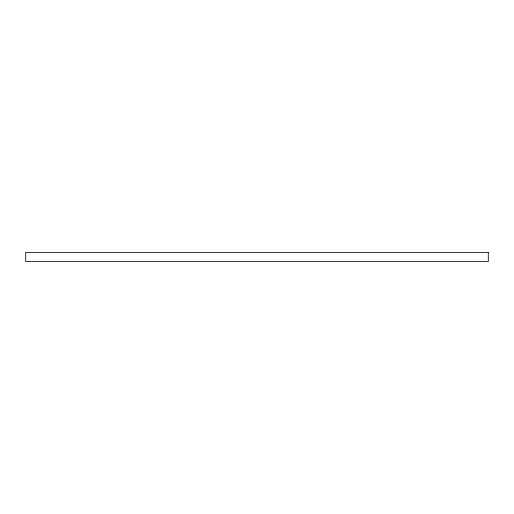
<?xml version="1.0" encoding="UTF-8"?>
<svg xmlns="http://www.w3.org/2000/svg" width="514" height="514" viewBox="0 0 514 514"><rect width="100%" height="100%" fill="white"/><g stroke="black" fill="none" stroke-linecap="round" stroke-linejoin="round"><path stroke-width="0.77" d="M488.3 252.374L25.7 252.374L25.7 261.626L488.3 261.626L488.3 252.374"/></g></svg>
